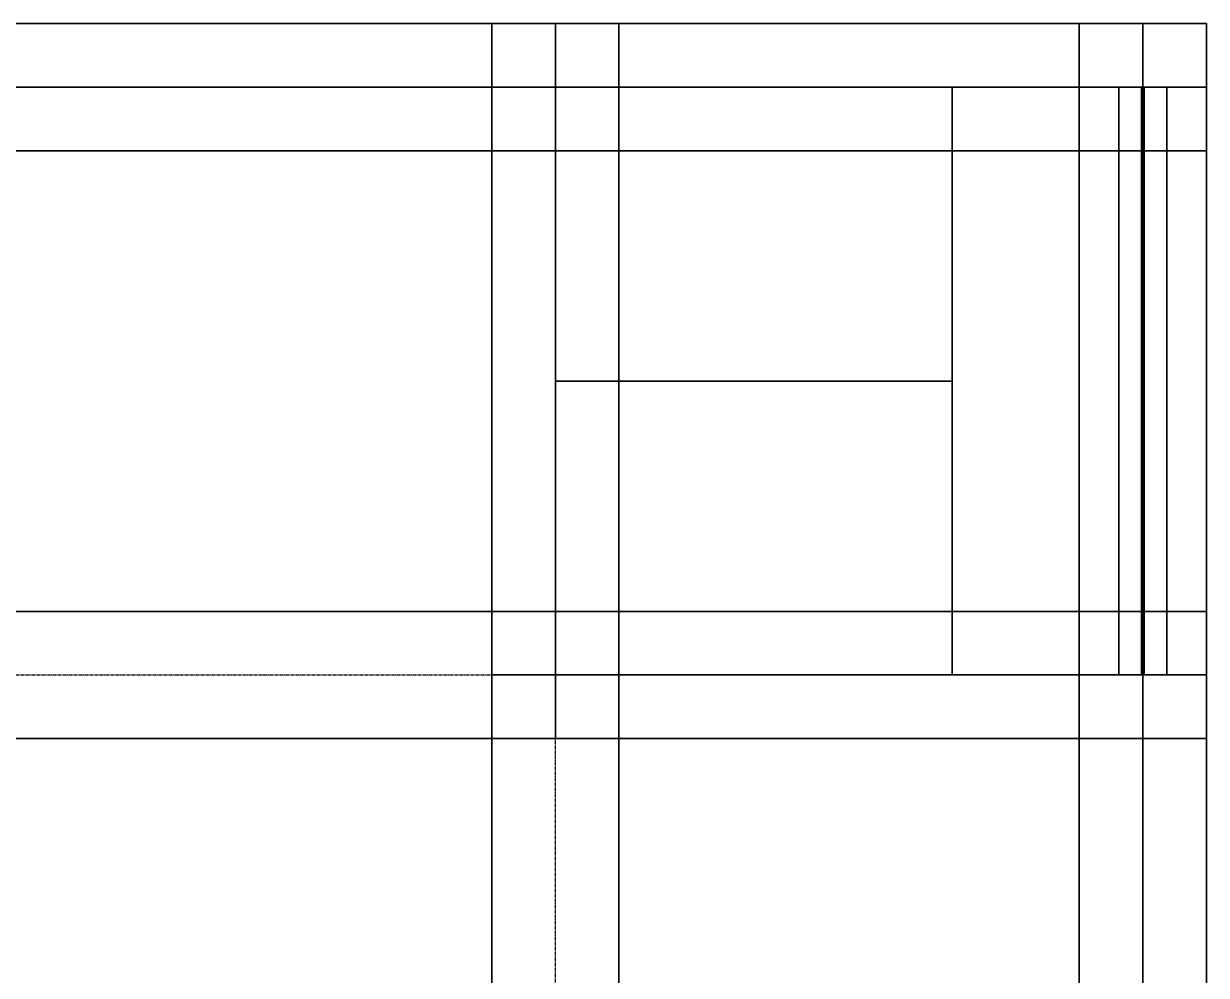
# Model space of a CAD drawing. Extents: x -12 to 2097, y 100 to 3117.
# Drawn here: x 1873.5 to 2097, y 2937.2 to 3116.9 of the extents above; entities that cross this region are included whole.
import ezdxf

# ---------------------------------------------------------------- set-up
doc = ezdxf.new("R2010")
doc.units = 0
doc.header["$MEASUREMENT"] = 0
doc.linetypes.add('Center', pattern=[2, 1.25, -0.25, 0.25, -0.25])
for name, color, linetype in [('BEAM', 5, 'CONTINUOUS'), ('CENTERLINES', 7, 'CONTINUOUS'), ('COLS', 5, 'CONTINUOUS'), ('SLAB', 6, 'CONTINUOUS')]:
    doc.layers.add(name, color=color, linetype=linetype)

msp = doc.modelspace()

# ---------------------------------------------------------------- linework, layer by layer
at = {"layer": 'BEAM', "color": 5, "linetype": 'CONTINUOUS'}
for points in [[(1845, 3116.916, 600), (1845, 3116.916, 624), (1974, 3116.916, 624), (1974, 3116.916, 600)], [(1845, 3116.916, 624), (1845, 3092.916, 624), (1974, 3092.916, 624), (1974, 3116.916, 624)], [(1845, 3092.916, 600), (1845, 3116.916, 600), (1974, 3116.916, 600), (1974, 3092.916, 600)], [(1845, 3116.916, 468), (1845, 3116.916, 492), (1974, 3116.916, 492), (1974, 3116.916, 468)], [(1845, 3116.916, 492), (1845, 3092.916, 492), (1974, 3092.916, 492), (1974, 3116.916, 492)], [(1845, 3092.916, 468), (1845, 3116.916, 468), (1974, 3116.916, 468), (1974, 3092.916, 468)], [(1845, 3116.916, 336), (1845, 3116.916, 360), (1974, 3116.916, 360), (1974, 3116.916, 336)], [(1845, 3116.916, 360), (1845, 3092.916, 360), (1974, 3092.916, 360), (1974, 3116.916, 360)], [(1845, 3092.916, 336), (1845, 3116.916, 336), (1974, 3116.916, 336), (1974, 3092.916, 336)], [(1845, 3116.916, 204), (1845, 3116.916, 228), (1974, 3116.916, 228), (1974, 3116.916, 204)], [(1845, 3116.916, 228), (1845, 3092.916, 228), (1974, 3092.916, 228), (1974, 3116.916, 228)], [(1845, 3092.916, 204), (1845, 3116.916, 204), (1974, 3116.916, 204), (1974, 3092.916, 204)], [(1845, 3116.916, 60), (1845, 3116.916, 84), (1974, 3116.916, 84), (1974, 3116.916, 60)], [(1845, 3116.916, 84), (1845, 3092.916, 84), (1974, 3092.916, 84), (1974, 3116.916, 84)], [(1845, 3092.916, 60), (1845, 3116.916, 60), (1974, 3116.916, 60), (1974, 3092.916, 60)], [(1974, 3116.916, 600), (1974, 3116.916, 624), (2085, 3116.916, 624), (2085, 3116.916, 600)], [(1974, 3116.916, 624), (1974, 3092.916, 624), (2085, 3092.916, 624), (2085, 3116.916, 624)], [(1974, 3092.916, 600), (1974, 3116.916, 600), (2085, 3116.916, 600), (2085, 3092.916, 600)], [(1974, 3116.916, 468), (1974, 3116.916, 492), (2085, 3116.916, 492), (2085, 3116.916, 468)], [(1974, 3116.916, 492), (1974, 3092.916, 492), (2085, 3092.916, 492), (2085, 3116.916, 492)], [(1974, 3092.916, 468), (1974, 3116.916, 468), (2085, 3116.916, 468), (2085, 3092.916, 468)], [(1974, 3116.916, 336), (1974, 3116.916, 360), (2085, 3116.916, 360), (2085, 3116.916, 336)], [(1974, 3116.916, 360), (1974, 3092.916, 360), (2085, 3092.916, 360), (2085, 3116.916, 360)], [(1974, 3092.916, 336), (1974, 3116.916, 336), (2085, 3116.916, 336), (2085, 3092.916, 336)], [(1974, 3116.916, 204), (1974, 3116.916, 228), (2085, 3116.916, 228), (2085, 3116.916, 204)], [(1974, 3116.916, 228), (1974, 3092.916, 228), (2085, 3092.916, 228), (2085, 3116.916, 228)], [(1974, 3092.916, 204), (1974, 3116.916, 204), (2085, 3116.916, 204), (2085, 3092.916, 204)], [(1974, 3116.916, 60), (1974, 3116.916, 84), (2085, 3116.916, 84), (2085, 3116.916, 60)], [(1974, 3116.916, 84), (1974, 3092.916, 84), (2085, 3092.916, 84), (2085, 3116.916, 84)], [(1974, 3092.916, 60), (1974, 3116.916, 60), (2085, 3116.916, 60), (2085, 3092.916, 60)], [(1962, 2993.916, 600), (1962, 2993.916, 624), (1962, 3104.916, 624), (1962, 3104.916, 600)], [(1962, 2993.916, 624), (1986, 2993.916, 624), (1986, 3104.916, 624), (1962, 3104.916, 624)], [(1986, 2993.916, 600), (1962, 2993.916, 600), (1962, 3104.916, 600), (1986, 3104.916, 600)], [(1962, 2993.916, 468), (1962, 2993.916, 492), (1962, 3104.916, 492), (1962, 3104.916, 468)], [(1962, 2993.916, 492), (1986, 2993.916, 492), (1986, 3104.916, 492), (1962, 3104.916, 492)], [(1986, 2993.916, 468), (1962, 2993.916, 468), (1962, 3104.916, 468), (1986, 3104.916, 468)], [(1962, 2993.916, 336), (1962, 2993.916, 360), (1962, 3104.916, 360), (1962, 3104.916, 336)], [(1962, 2993.916, 360), (1986, 2993.916, 360), (1986, 3104.916, 360), (1962, 3104.916, 360)], [(1986, 2993.916, 336), (1962, 2993.916, 336), (1962, 3104.916, 336), (1986, 3104.916, 336)], [(1962, 2993.916, 204), (1962, 2993.916, 228), (1962, 3104.916, 228), (1962, 3104.916, 204)], [(1962, 2993.916, 228), (1986, 2993.916, 228), (1986, 3104.916, 228), (1962, 3104.916, 228)], [(1986, 2993.916, 204), (1962, 2993.916, 204), (1962, 3104.916, 204), (1986, 3104.916, 204)], [(1962, 2993.916, 60), (1962, 2993.916, 84), (1962, 3104.916, 84), (1962, 3104.916, 60)], [(1962, 2993.916, 84), (1986, 2993.916, 84), (1986, 3104.916, 84), (1962, 3104.916, 84)], [(1986, 2993.916, 60), (1962, 2993.916, 60), (1962, 3104.916, 60), (1986, 3104.916, 60)], [(1986, 2993.916, 624), (1986, 2993.916, 600), (1986, 3104.916, 600), (1986, 3104.916, 624)], [(1986, 2993.916, 492), (1986, 2993.916, 468), (1986, 3104.916, 468), (1986, 3104.916, 492)], [(1986, 2993.916, 360), (1986, 2993.916, 336), (1986, 3104.916, 336), (1986, 3104.916, 360)], [(1986, 2993.916, 228), (1986, 2993.916, 204), (1986, 3104.916, 204), (1986, 3104.916, 228)], [(1986, 2993.916, 84), (1986, 2993.916, 60), (1986, 3104.916, 60), (1986, 3104.916, 84)], [(2073, 2993.916, 600), (2073, 2993.916, 624), (2073, 3104.916, 624), (2073, 3104.916, 600)], [(2073, 2993.916, 624), (2097, 2993.916, 624), (2097, 3104.916, 624), (2073, 3104.916, 624)], [(2097, 2993.916, 600), (2073, 2993.916, 600), (2073, 3104.916, 600), (2097, 3104.916, 600)], [(2073, 2993.916, 468), (2073, 2993.916, 492), (2073, 3104.916, 492), (2073, 3104.916, 468)], [(2073, 2993.916, 492), (2097, 2993.916, 492), (2097, 3104.916, 492), (2073, 3104.916, 492)], [(2097, 2993.916, 468), (2073, 2993.916, 468), (2073, 3104.916, 468), (2097, 3104.916, 468)], [(2073, 2993.916, 336), (2073, 2993.916, 360), (2073, 3104.916, 360), (2073, 3104.916, 336)], [(2073, 2993.916, 360), (2097, 2993.916, 360), (2097, 3104.916, 360), (2073, 3104.916, 360)], [(2097, 2993.916, 336), (2073, 2993.916, 336), (2073, 3104.916, 336), (2097, 3104.916, 336)], [(2073, 2993.916, 204), (2073, 2993.916, 228), (2073, 3104.916, 228), (2073, 3104.916, 204)], [(2073, 2993.916, 228), (2097, 2993.916, 228), (2097, 3104.916, 228), (2073, 3104.916, 228)], [(2097, 2993.916, 204), (2073, 2993.916, 204), (2073, 3104.916, 204), (2097, 3104.916, 204)], [(2073, 2993.916, 534), (2073, 2993.916, 558), (2073, 3104.916, 558), (2073, 3104.916, 534)], [(2073, 2993.916, 558), (2097, 2993.916, 558), (2097, 3104.916, 558), (2073, 3104.916, 558)], [(2097, 2993.916, 534), (2073, 2993.916, 534), (2073, 3104.916, 534), (2097, 3104.916, 534)], [(2073, 2993.916, 402), (2073, 2993.916, 426), (2073, 3104.916, 426), (2073, 3104.916, 402)], [(2073, 2993.916, 426), (2097, 2993.916, 426), (2097, 3104.916, 426), (2073, 3104.916, 426)], [(2097, 2993.916, 402), (2073, 2993.916, 402), (2073, 3104.916, 402), (2097, 3104.916, 402)], [(2073, 2993.916, 270), (2073, 2993.916, 294), (2073, 3104.916, 294), (2073, 3104.916, 270)], [(2073, 2993.916, 294), (2097, 2993.916, 294), (2097, 3104.916, 294), (2073, 3104.916, 294)], [(2097, 2993.916, 270), (2073, 2993.916, 270), (2073, 3104.916, 270), (2097, 3104.916, 270)], [(2073, 2993.916, 60), (2073, 2993.916, 84), (2073, 3104.916, 84), (2073, 3104.916, 60)], [(2073, 2993.916, 84), (2097, 2993.916, 84), (2097, 3104.916, 84), (2073, 3104.916, 84)], [(2097, 2993.916, 60), (2073, 2993.916, 60), (2073, 3104.916, 60), (2097, 3104.916, 60)], [(2080.465, 2993.916, 125.7), (2080.465, 2993.916, 126.575), (2080.465, 3104.916, 126.575), (2080.465, 3104.916, 125.7)], [(2080.465, 2993.916, 126.575), (2084.742, 2993.916, 126.575), (2084.742, 3104.916, 126.575), (2080.465, 3104.916, 126.575)], [(2084.742, 2993.916, 149.125), (2080.465, 2993.916, 149.125), (2080.465, 3104.916, 149.125), (2084.742, 3104.916, 149.125)], [(2080.465, 2993.916, 149.125), (2080.465, 2993.916, 150), (2080.465, 3104.916, 150), (2080.465, 3104.916, 149.125)], [(2080.465, 2993.916, 150), (2089.535, 2993.916, 150), (2089.535, 3104.916, 150), (2080.465, 3104.916, 150)], [(2089.535, 2993.916, 125.7), (2080.465, 2993.916, 125.7), (2080.465, 3104.916, 125.7), (2089.535, 3104.916, 125.7)], [(2084.742, 2993.916, 126.575), (2084.742, 2993.916, 149.125), (2084.742, 3104.916, 149.125), (2084.742, 3104.916, 126.575)], [(2089.535, 2993.916, 149.125), (2085.258, 2993.916, 149.125), (2085.258, 3104.916, 149.125), (2089.535, 3104.916, 149.125)], [(2085.258, 2993.916, 149.125), (2085.258, 2993.916, 126.575), (2085.258, 3104.916, 126.575), (2085.258, 3104.916, 149.125)], [(2085.258, 2993.916, 126.575), (2089.535, 2993.916, 126.575), (2089.535, 3104.916, 126.575), (2085.258, 3104.916, 126.575)], [(2089.535, 2993.916, 150), (2089.535, 2993.916, 149.125), (2089.535, 3104.916, 149.125), (2089.535, 3104.916, 150)], [(2089.535, 2993.916, 126.575), (2089.535, 2993.916, 125.7), (2089.535, 3104.916, 125.7), (2089.535, 3104.916, 126.575)], [(2097, 2993.916, 624), (2097, 2993.916, 600), (2097, 3104.916, 600), (2097, 3104.916, 624)], [(2097, 2993.916, 492), (2097, 2993.916, 468), (2097, 3104.916, 468), (2097, 3104.916, 492)], [(2097, 2993.916, 360), (2097, 2993.916, 336), (2097, 3104.916, 336), (2097, 3104.916, 360)], [(2097, 2993.916, 228), (2097, 2993.916, 204), (2097, 3104.916, 204), (2097, 3104.916, 228)], [(2097, 2993.916, 558), (2097, 2993.916, 534), (2097, 3104.916, 534), (2097, 3104.916, 558)], [(2097, 2993.916, 426), (2097, 2993.916, 402), (2097, 3104.916, 402), (2097, 3104.916, 426)], [(2097, 2993.916, 294), (2097, 2993.916, 270), (2097, 3104.916, 270), (2097, 3104.916, 294)], [(2097, 2993.916, 84), (2097, 2993.916, 60), (2097, 3104.916, 60), (2097, 3104.916, 84)], [(1845, 3092.916, 624), (1845, 3092.916, 600), (1974, 3092.916, 600), (1974, 3092.916, 624)], [(1845, 3092.916, 492), (1845, 3092.916, 468), (1974, 3092.916, 468), (1974, 3092.916, 492)], [(1845, 3092.916, 360), (1845, 3092.916, 336), (1974, 3092.916, 336), (1974, 3092.916, 360)], [(1845, 3092.916, 228), (1845, 3092.916, 204), (1974, 3092.916, 204), (1974, 3092.916, 228)], [(1845, 3092.916, 84), (1845, 3092.916, 60), (1974, 3092.916, 60), (1974, 3092.916, 84)], [(1974, 3092.916, 624), (1974, 3092.916, 600), (2085, 3092.916, 600), (2085, 3092.916, 624)], [(1974, 3092.916, 492), (1974, 3092.916, 468), (2085, 3092.916, 468), (2085, 3092.916, 492)], [(1974, 3092.916, 360), (1974, 3092.916, 336), (2085, 3092.916, 336), (2085, 3092.916, 360)], [(1974, 3092.916, 228), (1974, 3092.916, 204), (2085, 3092.916, 204), (2085, 3092.916, 228)], [(1974, 3092.916, 84), (1974, 3092.916, 60), (2085, 3092.916, 60), (2085, 3092.916, 84)], [(1845, 3005.916, 600), (1845, 3005.916, 624), (1974, 3005.916, 624), (1974, 3005.916, 600)], [(1845, 3005.916, 624), (1845, 2981.916, 624), (1974, 2981.916, 624), (1974, 3005.916, 624)], [(1845, 2981.916, 600), (1845, 3005.916, 600), (1974, 3005.916, 600), (1974, 2981.916, 600)], [(1845, 3005.916, 468), (1845, 3005.916, 492), (1974, 3005.916, 492), (1974, 3005.916, 468)], [(1845, 3005.916, 492), (1845, 2981.916, 492), (1974, 2981.916, 492), (1974, 3005.916, 492)], [(1845, 2981.916, 468), (1845, 3005.916, 468), (1974, 3005.916, 468), (1974, 2981.916, 468)], [(1845, 3005.916, 336), (1845, 3005.916, 360), (1974, 3005.916, 360), (1974, 3005.916, 336)], [(1845, 3005.916, 360), (1845, 2981.916, 360), (1974, 2981.916, 360), (1974, 3005.916, 360)], [(1845, 2981.916, 336), (1845, 3005.916, 336), (1974, 3005.916, 336), (1974, 2981.916, 336)], [(1845, 3005.916, 204), (1845, 3005.916, 228), (1974, 3005.916, 228), (1974, 3005.916, 204)], [(1845, 3005.916, 228), (1845, 2981.916, 228), (1974, 2981.916, 228), (1974, 3005.916, 228)], [(1845, 2981.916, 204), (1845, 3005.916, 204), (1974, 3005.916, 204), (1974, 2981.916, 204)], [(1845, 3005.916, 60), (1845, 3005.916, 84), (1974, 3005.916, 84), (1974, 3005.916, 60)], [(1845, 3005.916, 84), (1845, 2981.916, 84), (1974, 2981.916, 84), (1974, 3005.916, 84)], [(1845, 2981.916, 60), (1845, 3005.916, 60), (1974, 3005.916, 60), (1974, 2981.916, 60)], [(1974, 3005.916, 600), (1974, 3005.916, 624), (2085, 3005.916, 624), (2085, 3005.916, 600)], [(1974, 3005.916, 624), (1974, 2981.916, 624), (2085, 2981.916, 624), (2085, 3005.916, 624)], [(1974, 2981.916, 600), (1974, 3005.916, 600), (2085, 3005.916, 600), (2085, 2981.916, 600)], [(1974, 3005.916, 468), (1974, 3005.916, 492), (2085, 3005.916, 492), (2085, 3005.916, 468)], [(1974, 3005.916, 492), (1974, 2981.916, 492), (2085, 2981.916, 492), (2085, 3005.916, 492)], [(1974, 2981.916, 468), (1974, 3005.916, 468), (2085, 3005.916, 468), (2085, 2981.916, 468)], [(1974, 3005.916, 336), (1974, 3005.916, 360), (2085, 3005.916, 360), (2085, 3005.916, 336)], [(1974, 3005.916, 360), (1974, 2981.916, 360), (2085, 2981.916, 360), (2085, 3005.916, 360)], [(1974, 2981.916, 336), (1974, 3005.916, 336), (2085, 3005.916, 336), (2085, 2981.916, 336)], [(1974, 3005.916, 204), (1974, 3005.916, 228), (2085, 3005.916, 228), (2085, 3005.916, 204)], [(1974, 3005.916, 228), (1974, 2981.916, 228), (2085, 2981.916, 228), (2085, 3005.916, 228)], [(1974, 2981.916, 204), (1974, 3005.916, 204), (2085, 3005.916, 204), (2085, 2981.916, 204)], [(1974, 3005.916, 60), (1974, 3005.916, 84), (2085, 3005.916, 84), (2085, 3005.916, 60)], [(1974, 3005.916, 84), (1974, 2981.916, 84), (2085, 2981.916, 84), (2085, 3005.916, 84)], [(1974, 2981.916, 60), (1974, 3005.916, 60), (2085, 3005.916, 60), (2085, 2981.916, 60)], [(1962, 2908.92, 600), (1962, 2908.92, 624), (1962, 2993.916, 624), (1962, 2993.916, 600)], [(1962, 2908.92, 624), (1986, 2908.92, 624), (1986, 2993.916, 624), (1962, 2993.916, 624)], [(1986, 2908.92, 600), (1962, 2908.92, 600), (1962, 2993.916, 600), (1986, 2993.916, 600)], [(1962, 2908.92, 468), (1962, 2908.92, 492), (1962, 2993.916, 492), (1962, 2993.916, 468)], [(1962, 2908.92, 492), (1986, 2908.92, 492), (1986, 2993.916, 492), (1962, 2993.916, 492)], [(1986, 2908.92, 468), (1962, 2908.92, 468), (1962, 2993.916, 468), (1986, 2993.916, 468)], [(1962, 2908.92, 336), (1962, 2908.92, 360), (1962, 2993.916, 360), (1962, 2993.916, 336)], [(1962, 2908.92, 360), (1986, 2908.92, 360), (1986, 2993.916, 360), (1962, 2993.916, 360)], [(1986, 2908.92, 336), (1962, 2908.92, 336), (1962, 2993.916, 336), (1986, 2993.916, 336)], [(1962, 2908.92, 204), (1962, 2908.92, 228), (1962, 2993.916, 228), (1962, 2993.916, 204)], [(1962, 2908.92, 228), (1986, 2908.92, 228), (1986, 2993.916, 228), (1962, 2993.916, 228)], [(1986, 2908.92, 204), (1962, 2908.92, 204), (1962, 2993.916, 204), (1986, 2993.916, 204)], [(1962, 2908.92, 60), (1962, 2908.92, 84), (1962, 2993.916, 84), (1962, 2993.916, 60)], [(1962, 2908.92, 84), (1986, 2908.92, 84), (1986, 2993.916, 84), (1962, 2993.916, 84)], [(1986, 2908.92, 60), (1962, 2908.92, 60), (1962, 2993.916, 60), (1986, 2993.916, 60)], [(1986, 2908.92, 624), (1986, 2908.92, 600), (1986, 2993.916, 600), (1986, 2993.916, 624)], [(1986, 2908.92, 492), (1986, 2908.92, 468), (1986, 2993.916, 468), (1986, 2993.916, 492)], [(1986, 2908.92, 360), (1986, 2908.92, 336), (1986, 2993.916, 336), (1986, 2993.916, 360)], [(1986, 2908.92, 228), (1986, 2908.92, 204), (1986, 2993.916, 204), (1986, 2993.916, 228)], [(1986, 2908.92, 84), (1986, 2908.92, 60), (1986, 2993.916, 60), (1986, 2993.916, 84)], [(2073, 2908.92, 600), (2073, 2908.92, 624), (2073, 2993.916, 624), (2073, 2993.916, 600)], [(2073, 2908.92, 624), (2097, 2908.92, 624), (2097, 2993.916, 624), (2073, 2993.916, 624)], [(2097, 2908.92, 600), (2073, 2908.92, 600), (2073, 2993.916, 600), (2097, 2993.916, 600)], [(2073, 2908.92, 468), (2073, 2908.92, 492), (2073, 2993.916, 492), (2073, 2993.916, 468)], [(2073, 2908.92, 492), (2097, 2908.92, 492), (2097, 2993.916, 492), (2073, 2993.916, 492)], [(2097, 2908.92, 468), (2073, 2908.92, 468), (2073, 2993.916, 468), (2097, 2993.916, 468)], [(2073, 2908.92, 336), (2073, 2908.92, 360), (2073, 2993.916, 360), (2073, 2993.916, 336)], [(2073, 2908.92, 360), (2097, 2908.92, 360), (2097, 2993.916, 360), (2073, 2993.916, 360)], [(2097, 2908.92, 336), (2073, 2908.92, 336), (2073, 2993.916, 336), (2097, 2993.916, 336)], [(2073, 2908.92, 204), (2073, 2908.92, 228), (2073, 2993.916, 228), (2073, 2993.916, 204)], [(2073, 2908.92, 228), (2097, 2908.92, 228), (2097, 2993.916, 228), (2073, 2993.916, 228)], [(2097, 2908.92, 204), (2073, 2908.92, 204), (2073, 2993.916, 204), (2097, 2993.916, 204)], [(2073, 2908.92, 60), (2073, 2908.92, 84), (2073, 2993.916, 84), (2073, 2993.916, 60)], [(2073, 2908.92, 84), (2097, 2908.92, 84), (2097, 2993.916, 84), (2073, 2993.916, 84)], [(2097, 2908.92, 60), (2073, 2908.92, 60), (2073, 2993.916, 60), (2097, 2993.916, 60)], [(2097, 2908.92, 624), (2097, 2908.92, 600), (2097, 2993.916, 600), (2097, 2993.916, 624)], [(2097, 2908.92, 492), (2097, 2908.92, 468), (2097, 2993.916, 468), (2097, 2993.916, 492)], [(2097, 2908.92, 360), (2097, 2908.92, 336), (2097, 2993.916, 336), (2097, 2993.916, 360)], [(2097, 2908.92, 228), (2097, 2908.92, 204), (2097, 2993.916, 204), (2097, 2993.916, 228)], [(2097, 2908.92, 84), (2097, 2908.92, 60), (2097, 2993.916, 60), (2097, 2993.916, 84)], [(1845, 2981.916, 624), (1845, 2981.916, 600), (1974, 2981.916, 600), (1974, 2981.916, 624)], [(1845, 2981.916, 492), (1845, 2981.916, 468), (1974, 2981.916, 468), (1974, 2981.916, 492)], [(1845, 2981.916, 360), (1845, 2981.916, 336), (1974, 2981.916, 336), (1974, 2981.916, 360)], [(1845, 2981.916, 228), (1845, 2981.916, 204), (1974, 2981.916, 204), (1974, 2981.916, 228)], [(1845, 2981.916, 84), (1845, 2981.916, 60), (1974, 2981.916, 60), (1974, 2981.916, 84)], [(1974, 2981.916, 624), (1974, 2981.916, 600), (2085, 2981.916, 600), (2085, 2981.916, 624)], [(1974, 2981.916, 492), (1974, 2981.916, 468), (2085, 2981.916, 468), (2085, 2981.916, 492)], [(1974, 2981.916, 360), (1974, 2981.916, 336), (2085, 2981.916, 336), (2085, 2981.916, 360)], [(1974, 2981.916, 228), (1974, 2981.916, 204), (2085, 2981.916, 204), (2085, 2981.916, 228)], [(1974, 2981.916, 84), (1974, 2981.916, 60), (2085, 2981.916, 60), (2085, 2981.916, 84)]]:
    msp.add_3dface(points, dxfattribs=at)
at = {"layer": 'CENTERLINES', "color": 0, "linetype": 'CENTER', "ltscale": 0.5}
for p, q in [((1845, 3104.916, 624), (1974, 3104.916, 624)), ((1845, 3104.916, 492), (1974, 3104.916, 492)), ((1845, 3104.916, 360), (1974, 3104.916, 360)), ((1845, 3104.916, 228), (1974, 3104.916, 228)), ((1845, 3104.916, 84), (1974, 3104.916, 84)), ((1974, 3104.916, 624), (2085, 3104.916, 624)), ((1974, 3104.916, 492), (2085, 3104.916, 492)), ((1974, 3104.916, 360), (2085, 3104.916, 360)), ((1974, 3104.916, 228), (2085, 3104.916, 228)), ((1974, 2993.916, 624), (1974, 3104.916, 624)), ((1974, 2993.916, 492), (1974, 3104.916, 492)), ((1974, 2993.916, 360), (1974, 3104.916, 360)), ((1974, 2993.916, 228), (1974, 3104.916, 228)), ((1974, 2993.916, 84), (1974, 3104.916, 84)), ((1974, 3104.916, 84), (2085, 3104.916, 84)), ((1974, 3104.916, 492), (1974, 3104.916, 624)), ((1974, 3104.916, 360), (1974, 3104.916, 492)), ((1974, 3104.916, 228), (1974, 3104.916, 360)), ((1974, 3104.916, 84), (1974, 3104.916, 228)), ((1974, 3104.916, 24), (1974, 3104.916, 84)), ((1974, 3104.916), (1974, 3104.916, 24)), ((2085, 2993.916, 624), (2085, 3104.916, 624)), ((2085, 2993.916, 492), (2085, 3104.916, 492)), ((2085, 2993.916, 360), (2085, 3104.916, 360)), ((2085, 2993.916, 228), (2085, 3104.916, 228)), ((2085, 2993.916, 558), (2085, 3104.916, 558)), ((2085, 2993.916, 426), (2085, 3104.916, 426)), ((2085, 2993.916, 294), (2085, 3104.916, 294)), ((2085, 2993.916, 150), (2085, 3104.916, 150)), ((2085, 2993.916, 84), (2085, 3104.916, 84)), ((2085, 3104.916, 492), (2085, 3104.916, 624)), ((2085, 3104.916, 360), (2085, 3104.916, 492)), ((2085, 3104.916, 228), (2085, 3104.916, 360)), ((2085, 3104.916, 84), (2085, 3104.916, 228)), ((2085, 3104.916, 24), (2085, 3104.916, 84)), ((2085, 3104.916), (2085, 3104.916, 24)), ((1845, 2993.916, 624), (1974, 2993.916, 624)), ((1845, 2993.916, 492), (1974, 2993.916, 492)), ((1845, 2993.916, 360), (1974, 2993.916, 360)), ((1845, 2993.916, 228), (1974, 2993.916, 228)), ((1845, 2993.916, 84), (1974, 2993.916, 84)), ((1974, 2908.92, 624), (1974, 2993.916, 624)), ((1974, 2908.92, 492), (1974, 2993.916, 492)), ((1974, 2908.92, 360), (1974, 2993.916, 360)), ((1974, 2908.92, 228), (1974, 2993.916, 228)), ((1974, 2908.92, 84), (1974, 2993.916, 84)), ((1974, 2993.916, 624), (2085, 2993.916, 624)), ((1974, 2993.916, 492), (2085, 2993.916, 492)), ((1974, 2993.916, 360), (2085, 2993.916, 360)), ((1974, 2993.916, 228), (2085, 2993.916, 228)), ((1974, 2993.916, 84), (2085, 2993.916, 84)), ((1974, 2993.916, 492), (1974, 2993.916, 624)), ((1974, 2993.916, 360), (1974, 2993.916, 492)), ((1974, 2993.916, 228), (1974, 2993.916, 360)), ((1974, 2993.916, 84), (1974, 2993.916, 228)), ((1974, 2993.916, 24), (1974, 2993.916, 84)), ((1974, 2993.916), (1974, 2993.916, 24)), ((2085, 2908.92, 624), (2085, 2993.916, 624)), ((2085, 2908.92, 492), (2085, 2993.916, 492)), ((2085, 2908.92, 360), (2085, 2993.916, 360)), ((2085, 2908.92, 228), (2085, 2993.916, 228)), ((2085, 2908.92, 84), (2085, 2993.916, 84)), ((2085, 2993.916, 492), (2085, 2993.916, 624)), ((2085, 2993.916, 360), (2085, 2993.916, 492)), ((2085, 2993.916, 228), (2085, 2993.916, 360)), ((2085, 2993.916, 84), (2085, 2993.916, 228)), ((2085, 2993.916, 24), (2085, 2993.916, 84)), ((2085, 2993.916), (2085, 2993.916, 24))]:
    msp.add_line(p, q, dxfattribs=at)
at = {"layer": 'CENTERLINES', "color": 0, "linetype": 'CENTER'}
for elevation in [624, 492, 360, 228, 84]:
    msp.add_lwpolyline([(1170, 3104.916), (1341, 3104.916), (1512, 3104.916), (1683, 3104.916), (1734, 3104.916), (1845, 3104.916), (1974, 3104.916), (2085, 3104.916), (2085, 2993.916), (2085, 2908.92), (2085, 2737.92), (2085, 2566.92), (2085, 2395.92), (2085, 2224.92), (2085, 2053.92), (2085, 1882.92), (2085, 1711.92), (2085, 1540.92)], dxfattribs=dict(at, elevation=elevation))
for elevation in [558, 426, 294, 150]:
    msp.add_lwpolyline([(2049, 2993.916), (2085, 2993.916), (2085, 3104.916), (2049, 3104.916)], close=True, dxfattribs=dict(at, elevation=elevation))
at = {"layer": 'COLS', "color": 5, "linetype": 'CONTINUOUS'}
for points in [[(1986, 3116.916, 492), (1962, 3116.916, 492), (1962, 3116.916, 624), (1986, 3116.916, 624)], [(1962, 3116.916, 492), (1962, 3092.916, 492), (1962, 3092.916, 624), (1962, 3116.916, 624)], [(1986, 3116.916, 360), (1962, 3116.916, 360), (1962, 3116.916, 492), (1986, 3116.916, 492)], [(1962, 3116.916, 360), (1962, 3092.916, 360), (1962, 3092.916, 492), (1962, 3116.916, 492)], [(1986, 3116.916, 228), (1962, 3116.916, 228), (1962, 3116.916, 360), (1986, 3116.916, 360)], [(1962, 3116.916, 228), (1962, 3092.916, 228), (1962, 3092.916, 360), (1962, 3116.916, 360)], [(1986, 3116.916, 84), (1962, 3116.916, 84), (1962, 3116.916, 228), (1986, 3116.916, 228)], [(1962, 3116.916, 84), (1962, 3092.916, 84), (1962, 3092.916, 228), (1962, 3116.916, 228)], [(1986, 3116.916, 24), (1962, 3116.916, 24), (1962, 3116.916, 84), (1986, 3116.916, 84)], [(1962, 3116.916, 24), (1962, 3092.916, 24), (1962, 3092.916, 84), (1962, 3116.916, 84)], [(1986, 3116.916), (1962, 3116.916), (1962, 3116.916, 24), (1986, 3116.916, 24)], [(1962, 3116.916), (1962, 3092.916), (1962, 3092.916, 24), (1962, 3116.916, 24)], [(1986, 3092.916, 492), (1986, 3116.916, 492), (1986, 3116.916, 624), (1986, 3092.916, 624)], [(1986, 3092.916, 360), (1986, 3116.916, 360), (1986, 3116.916, 492), (1986, 3092.916, 492)], [(1986, 3092.916, 228), (1986, 3116.916, 228), (1986, 3116.916, 360), (1986, 3092.916, 360)], [(1986, 3092.916, 84), (1986, 3116.916, 84), (1986, 3116.916, 228), (1986, 3092.916, 228)], [(1986, 3092.916, 24), (1986, 3116.916, 24), (1986, 3116.916, 84), (1986, 3092.916, 84)], [(1986, 3092.916), (1986, 3116.916), (1986, 3116.916, 24), (1986, 3092.916, 24)], [(2097, 3116.916, 492), (2073, 3116.916, 492), (2073, 3116.916, 624), (2097, 3116.916, 624)], [(2073, 3116.916, 492), (2073, 3092.916, 492), (2073, 3092.916, 624), (2073, 3116.916, 624)], [(2097, 3116.916, 360), (2073, 3116.916, 360), (2073, 3116.916, 492), (2097, 3116.916, 492)], [(2073, 3116.916, 360), (2073, 3092.916, 360), (2073, 3092.916, 492), (2073, 3116.916, 492)], [(2097, 3116.916, 228), (2073, 3116.916, 228), (2073, 3116.916, 360), (2097, 3116.916, 360)], [(2073, 3116.916, 228), (2073, 3092.916, 228), (2073, 3092.916, 360), (2073, 3116.916, 360)], [(2097, 3116.916, 84), (2073, 3116.916, 84), (2073, 3116.916, 228), (2097, 3116.916, 228)], [(2073, 3116.916, 84), (2073, 3092.916, 84), (2073, 3092.916, 228), (2073, 3116.916, 228)], [(2097, 3116.916, 24), (2073, 3116.916, 24), (2073, 3116.916, 84), (2097, 3116.916, 84)], [(2073, 3116.916, 24), (2073, 3092.916, 24), (2073, 3092.916, 84), (2073, 3116.916, 84)], [(2097, 3116.916), (2073, 3116.916), (2073, 3116.916, 24), (2097, 3116.916, 24)], [(2073, 3116.916), (2073, 3092.916), (2073, 3092.916, 24), (2073, 3116.916, 24)], [(2097, 3092.916, 492), (2097, 3116.916, 492), (2097, 3116.916, 624), (2097, 3092.916, 624)], [(2097, 3092.916, 360), (2097, 3116.916, 360), (2097, 3116.916, 492), (2097, 3092.916, 492)], [(2097, 3092.916, 228), (2097, 3116.916, 228), (2097, 3116.916, 360), (2097, 3092.916, 360)], [(2097, 3092.916, 84), (2097, 3116.916, 84), (2097, 3116.916, 228), (2097, 3092.916, 228)], [(2097, 3092.916, 24), (2097, 3116.916, 24), (2097, 3116.916, 84), (2097, 3092.916, 84)], [(2097, 3092.916), (2097, 3116.916), (2097, 3116.916, 24), (2097, 3092.916, 24)], [(1962, 3092.916, 492), (1986, 3092.916, 492), (1986, 3092.916, 624), (1962, 3092.916, 624)], [(1962, 3092.916, 360), (1986, 3092.916, 360), (1986, 3092.916, 492), (1962, 3092.916, 492)], [(1962, 3092.916, 228), (1986, 3092.916, 228), (1986, 3092.916, 360), (1962, 3092.916, 360)], [(1962, 3092.916, 84), (1986, 3092.916, 84), (1986, 3092.916, 228), (1962, 3092.916, 228)], [(1962, 3092.916, 24), (1986, 3092.916, 24), (1986, 3092.916, 84), (1962, 3092.916, 84)], [(1962, 3092.916), (1986, 3092.916), (1986, 3092.916, 24), (1962, 3092.916, 24)], [(2073, 3092.916, 492), (2097, 3092.916, 492), (2097, 3092.916, 624), (2073, 3092.916, 624)], [(2073, 3092.916, 360), (2097, 3092.916, 360), (2097, 3092.916, 492), (2073, 3092.916, 492)], [(2073, 3092.916, 228), (2097, 3092.916, 228), (2097, 3092.916, 360), (2073, 3092.916, 360)], [(2073, 3092.916, 84), (2097, 3092.916, 84), (2097, 3092.916, 228), (2073, 3092.916, 228)], [(2073, 3092.916, 24), (2097, 3092.916, 24), (2097, 3092.916, 84), (2073, 3092.916, 84)], [(2073, 3092.916), (2097, 3092.916), (2097, 3092.916, 24), (2073, 3092.916, 24)], [(1986, 3005.916, 492), (1962, 3005.916, 492), (1962, 3005.916, 624), (1986, 3005.916, 624)], [(1962, 3005.916, 492), (1962, 2981.916, 492), (1962, 2981.916, 624), (1962, 3005.916, 624)], [(1986, 3005.916, 360), (1962, 3005.916, 360), (1962, 3005.916, 492), (1986, 3005.916, 492)], [(1962, 3005.916, 360), (1962, 2981.916, 360), (1962, 2981.916, 492), (1962, 3005.916, 492)], [(1986, 3005.916, 228), (1962, 3005.916, 228), (1962, 3005.916, 360), (1986, 3005.916, 360)], [(1962, 3005.916, 228), (1962, 2981.916, 228), (1962, 2981.916, 360), (1962, 3005.916, 360)], [(1986, 3005.916, 84), (1962, 3005.916, 84), (1962, 3005.916, 228), (1986, 3005.916, 228)], [(1962, 3005.916, 84), (1962, 2981.916, 84), (1962, 2981.916, 228), (1962, 3005.916, 228)], [(1986, 3005.916, 24), (1962, 3005.916, 24), (1962, 3005.916, 84), (1986, 3005.916, 84)], [(1962, 3005.916, 24), (1962, 2981.916, 24), (1962, 2981.916, 84), (1962, 3005.916, 84)], [(1986, 3005.916), (1962, 3005.916), (1962, 3005.916, 24), (1986, 3005.916, 24)], [(1962, 3005.916), (1962, 2981.916), (1962, 2981.916, 24), (1962, 3005.916, 24)], [(1986, 2981.916, 492), (1986, 3005.916, 492), (1986, 3005.916, 624), (1986, 2981.916, 624)], [(1986, 2981.916, 360), (1986, 3005.916, 360), (1986, 3005.916, 492), (1986, 2981.916, 492)], [(1986, 2981.916, 228), (1986, 3005.916, 228), (1986, 3005.916, 360), (1986, 2981.916, 360)], [(1986, 2981.916, 84), (1986, 3005.916, 84), (1986, 3005.916, 228), (1986, 2981.916, 228)], [(1986, 2981.916, 24), (1986, 3005.916, 24), (1986, 3005.916, 84), (1986, 2981.916, 84)], [(1986, 2981.916), (1986, 3005.916), (1986, 3005.916, 24), (1986, 2981.916, 24)], [(2097, 3005.916, 492), (2073, 3005.916, 492), (2073, 3005.916, 624), (2097, 3005.916, 624)], [(2073, 3005.916, 492), (2073, 2981.916, 492), (2073, 2981.916, 624), (2073, 3005.916, 624)], [(2097, 3005.916, 360), (2073, 3005.916, 360), (2073, 3005.916, 492), (2097, 3005.916, 492)], [(2073, 3005.916, 360), (2073, 2981.916, 360), (2073, 2981.916, 492), (2073, 3005.916, 492)], [(2097, 3005.916, 228), (2073, 3005.916, 228), (2073, 3005.916, 360), (2097, 3005.916, 360)], [(2073, 3005.916, 228), (2073, 2981.916, 228), (2073, 2981.916, 360), (2073, 3005.916, 360)], [(2097, 3005.916, 84), (2073, 3005.916, 84), (2073, 3005.916, 228), (2097, 3005.916, 228)], [(2073, 3005.916, 84), (2073, 2981.916, 84), (2073, 2981.916, 228), (2073, 3005.916, 228)], [(2097, 3005.916, 24), (2073, 3005.916, 24), (2073, 3005.916, 84), (2097, 3005.916, 84)], [(2073, 3005.916, 24), (2073, 2981.916, 24), (2073, 2981.916, 84), (2073, 3005.916, 84)], [(2097, 3005.916), (2073, 3005.916), (2073, 3005.916, 24), (2097, 3005.916, 24)], [(2073, 3005.916), (2073, 2981.916), (2073, 2981.916, 24), (2073, 3005.916, 24)], [(2097, 2981.916, 492), (2097, 3005.916, 492), (2097, 3005.916, 624), (2097, 2981.916, 624)], [(2097, 2981.916, 360), (2097, 3005.916, 360), (2097, 3005.916, 492), (2097, 2981.916, 492)], [(2097, 2981.916, 228), (2097, 3005.916, 228), (2097, 3005.916, 360), (2097, 2981.916, 360)], [(2097, 2981.916, 84), (2097, 3005.916, 84), (2097, 3005.916, 228), (2097, 2981.916, 228)], [(2097, 2981.916, 24), (2097, 3005.916, 24), (2097, 3005.916, 84), (2097, 2981.916, 84)], [(2097, 2981.916), (2097, 3005.916), (2097, 3005.916, 24), (2097, 2981.916, 24)], [(1962, 2981.916, 492), (1986, 2981.916, 492), (1986, 2981.916, 624), (1962, 2981.916, 624)], [(1962, 2981.916, 360), (1986, 2981.916, 360), (1986, 2981.916, 492), (1962, 2981.916, 492)], [(1962, 2981.916, 228), (1986, 2981.916, 228), (1986, 2981.916, 360), (1962, 2981.916, 360)], [(1962, 2981.916, 84), (1986, 2981.916, 84), (1986, 2981.916, 228), (1962, 2981.916, 228)], [(1962, 2981.916, 24), (1986, 2981.916, 24), (1986, 2981.916, 84), (1962, 2981.916, 84)], [(1962, 2981.916), (1986, 2981.916), (1986, 2981.916, 24), (1962, 2981.916, 24)], [(2073, 2981.916, 492), (2097, 2981.916, 492), (2097, 2981.916, 624), (2073, 2981.916, 624)], [(2073, 2981.916, 360), (2097, 2981.916, 360), (2097, 2981.916, 492), (2073, 2981.916, 492)], [(2073, 2981.916, 228), (2097, 2981.916, 228), (2097, 2981.916, 360), (2073, 2981.916, 360)], [(2073, 2981.916, 84), (2097, 2981.916, 84), (2097, 2981.916, 228), (2073, 2981.916, 228)], [(2073, 2981.916, 24), (2097, 2981.916, 24), (2097, 2981.916, 84), (2073, 2981.916, 84)], [(2073, 2981.916), (2097, 2981.916), (2097, 2981.916, 24), (2073, 2981.916, 24)]]:
    msp.add_3dface(points, dxfattribs=at)
at = {"layer": 'SLAB', "color": 6, "linetype": 'CONTINUOUS'}
for points in [[(1845, 3104.916, 624), (1974, 3104.916, 624), (1974, 3104.916, 629), (1845, 3104.916, 629)], [(1845, 3104.916, 492), (1974, 3104.916, 492), (1974, 3104.916, 497), (1845, 3104.916, 497)], [(1845, 3104.916, 360), (1974, 3104.916, 360), (1974, 3104.916, 365), (1845, 3104.916, 365)], [(1845, 3104.916, 228), (1974, 3104.916, 228), (1974, 3104.916, 233), (1845, 3104.916, 233)], [(1845, 3104.916, 84), (1974, 3104.916, 84), (1974, 3104.916, 89), (1845, 3104.916, 89)], [(1974, 3104.916, 84), (2049, 3104.916, 150), (2049, 3104.916, 155), (1974, 3104.916, 89)], [(1974, 3049.416, 84), (1974, 3104.916, 84), (1974, 3104.916, 89), (1974, 3049.416, 89)], [(1974, 3104.916, 84), (2049, 3104.916, 150), (2049, 3049.416, 150), (1974, 3049.416, 84)], [(1974, 3104.916, 89), (2049, 3104.916, 155), (2049, 3049.416, 155), (1974, 3049.416, 89)], [(1974, 3104.916, 228), (2049, 3104.916, 294), (2049, 3104.916, 299), (1974, 3104.916, 233)], [(1974, 3049.416, 228), (1974, 3104.916, 228), (1974, 3104.916, 233), (1974, 3049.416, 233)], [(1974, 3104.916, 228), (2049, 3104.916, 294), (2049, 3049.416, 294), (1974, 3049.416, 228)], [(1974, 3104.916, 233), (2049, 3104.916, 299), (2049, 3049.416, 299), (1974, 3049.416, 233)], [(1974, 3104.916, 360), (1974, 3049.416, 360), (1974, 3049.416, 365), (1974, 3104.916, 365)], [(2049, 3104.916, 426), (1974, 3104.916, 360), (1974, 3104.916, 365), (2049, 3104.916, 431)], [(1974, 3104.916, 360), (1974, 3049.416, 360), (2049, 3049.416, 426), (2049, 3104.916, 426)], [(1974, 3104.916, 365), (1974, 3049.416, 365), (2049, 3049.416, 431), (2049, 3104.916, 431)], [(1974, 3104.916, 492), (2049, 3104.916, 558), (2049, 3104.916, 563), (1974, 3104.916, 497)], [(1974, 3049.416, 492), (1974, 3104.916, 492), (1974, 3104.916, 497), (1974, 3049.416, 497)], [(1974, 3104.916, 492), (2049, 3104.916, 558), (2049, 3049.416, 558), (1974, 3049.416, 492)], [(1974, 3104.916, 497), (2049, 3104.916, 563), (2049, 3049.416, 563), (1974, 3049.416, 497)], [(1974, 3104.916, 624), (2085, 3104.916, 624), (2085, 3104.916, 629), (1974, 3104.916, 629)], [(1974, 3104.916, 492), (2085, 3104.916, 492), (2085, 3104.916, 497), (1974, 3104.916, 497)], [(1974, 3104.916, 360), (2085, 3104.916, 360), (2085, 3104.916, 365), (1974, 3104.916, 365)], [(1974, 3104.916, 228), (2085, 3104.916, 228), (2085, 3104.916, 233), (1974, 3104.916, 233)], [(1974, 3104.916, 84), (2085, 3104.916, 84), (2085, 3104.916, 89), (1974, 3104.916, 89)], [(2085, 3104.916, 558), (2049, 3104.916, 558), (2049, 3104.916, 563), (2085, 3104.916, 563)], [(2049, 3104.916, 558), (2049, 2993.916, 558), (2049, 2993.916, 563), (2049, 3104.916, 563)], [(2049, 2993.916, 558), (2085, 2993.916, 558), (2085, 3104.916, 558), (2049, 3104.916, 558)], [(2049, 2993.916, 563), (2085, 2993.916, 563), (2085, 3104.916, 563), (2049, 3104.916, 563)], [(2085, 3104.916, 426), (2049, 3104.916, 426), (2049, 3104.916, 431), (2085, 3104.916, 431)], [(2049, 3104.916, 426), (2049, 2993.916, 426), (2049, 2993.916, 431), (2049, 3104.916, 431)], [(2049, 2993.916, 426), (2085, 2993.916, 426), (2085, 3104.916, 426), (2049, 3104.916, 426)], [(2049, 2993.916, 431), (2085, 2993.916, 431), (2085, 3104.916, 431), (2049, 3104.916, 431)], [(2085, 3104.916, 294), (2049, 3104.916, 294), (2049, 3104.916, 299), (2085, 3104.916, 299)], [(2049, 3104.916, 294), (2049, 2993.916, 294), (2049, 2993.916, 299), (2049, 3104.916, 299)], [(2049, 2993.916, 294), (2085, 2993.916, 294), (2085, 3104.916, 294), (2049, 3104.916, 294)], [(2049, 2993.916, 299), (2085, 2993.916, 299), (2085, 3104.916, 299), (2049, 3104.916, 299)], [(2085, 3104.916, 150), (2049, 3104.916, 150), (2049, 3104.916, 155), (2085, 3104.916, 155)], [(2049, 3104.916, 150), (2049, 2993.916, 150), (2049, 2993.916, 155), (2049, 3104.916, 155)], [(2049, 2993.916, 150), (2085, 2993.916, 150), (2085, 3104.916, 150), (2049, 3104.916, 150)], [(2049, 2993.916, 155), (2085, 2993.916, 155), (2085, 3104.916, 155), (2049, 3104.916, 155)], [(2049, 3104.916, 150), (2049, 3049.416, 150), (2049, 3049.416, 155), (2049, 3104.916, 155)], [(2049, 3104.916, 294), (2049, 3049.416, 294), (2049, 3049.416, 299), (2049, 3104.916, 299)], [(2049, 3049.416, 426), (2049, 3104.916, 426), (2049, 3104.916, 431), (2049, 3049.416, 431)], [(2049, 3104.916, 558), (2049, 3049.416, 558), (2049, 3049.416, 563), (2049, 3104.916, 563)], [(2085, 2993.916, 558), (2085, 3104.916, 558), (2085, 3104.916, 563), (2085, 2993.916, 563)], [(2085, 2993.916, 426), (2085, 3104.916, 426), (2085, 3104.916, 431), (2085, 2993.916, 431)], [(2085, 2993.916, 294), (2085, 3104.916, 294), (2085, 3104.916, 299), (2085, 2993.916, 299)], [(2085, 2993.916, 150), (2085, 3104.916, 150), (2085, 3104.916, 155), (2085, 2993.916, 155)], [(2085, 3104.916, 624), (2085, 2993.916, 624), (2085, 2993.916, 629), (2085, 3104.916, 629)], [(2085, 3104.916, 492), (2085, 2993.916, 492), (2085, 2993.916, 497), (2085, 3104.916, 497)], [(2085, 3104.916, 360), (2085, 2993.916, 360), (2085, 2993.916, 365), (2085, 3104.916, 365)], [(2085, 3104.916, 228), (2085, 2993.916, 228), (2085, 2993.916, 233), (2085, 3104.916, 233)], [(2085, 3104.916, 84), (2085, 2993.916, 84), (2085, 2993.916, 89), (2085, 3104.916, 89)], [(2049, 3049.416, 150), (1974, 3049.416, 84), (1974, 3049.416, 89), (2049, 3049.416, 155)], [(1974, 2993.916, 228), (1974, 3049.416, 228), (1974, 3049.416, 233), (1974, 2993.916, 233)], [(1974, 3049.416, 228), (2049, 3049.416, 150), (2049, 3049.416, 155), (1974, 3049.416, 233)], [(2049, 3049.416, 150), (2049, 2993.916, 150), (1974, 2993.916, 228), (1974, 3049.416, 228)], [(2049, 3049.416, 155), (2049, 2993.916, 155), (1974, 2993.916, 233), (1974, 3049.416, 233)], [(2049, 3049.416, 294), (1974, 3049.416, 228), (1974, 3049.416, 233), (2049, 3049.416, 299)], [(1974, 2993.916, 360), (1974, 3049.416, 360), (1974, 3049.416, 365), (1974, 2993.916, 365)], [(1974, 3049.416, 360), (2049, 3049.416, 294), (2049, 3049.416, 299), (1974, 3049.416, 365)], [(2049, 3049.416, 294), (2049, 2993.916, 294), (1974, 2993.916, 360), (1974, 3049.416, 360)], [(2049, 3049.416, 299), (2049, 2993.916, 299), (1974, 2993.916, 365), (1974, 3049.416, 365)], [(1974, 3049.416, 360), (2049, 3049.416, 426), (2049, 3049.416, 431), (1974, 3049.416, 365)], [(2049, 3049.416, 426), (1974, 3049.416, 492), (1974, 3049.416, 497), (2049, 3049.416, 431)], [(1974, 3049.416, 492), (1974, 2993.916, 492), (1974, 2993.916, 497), (1974, 3049.416, 497)], [(2049, 2993.916, 426), (2049, 3049.416, 426), (1974, 3049.416, 492), (1974, 2993.916, 492)], [(2049, 2993.916, 431), (2049, 3049.416, 431), (1974, 3049.416, 497), (1974, 2993.916, 497)], [(2049, 3049.416, 558), (1974, 3049.416, 492), (1974, 3049.416, 497), (2049, 3049.416, 563)], [(2049, 3049.416, 558), (1974, 3049.416, 624), (1974, 3049.416, 629), (2049, 3049.416, 563)], [(1974, 3049.416, 624), (1974, 2993.916, 624), (1974, 2993.916, 629), (1974, 3049.416, 629)], [(2049, 3049.416, 558), (1974, 3049.416, 624), (1974, 2993.916, 624), (2049, 2993.916, 558)], [(2049, 3049.416, 563), (1974, 3049.416, 629), (1974, 2993.916, 629), (2049, 2993.916, 563)], [(2049, 3049.416, 150), (2049, 2993.916, 150), (2049, 2993.916, 155), (2049, 3049.416, 155)], [(2049, 3049.416, 294), (2049, 2993.916, 294), (2049, 2993.916, 299), (2049, 3049.416, 299)], [(2049, 2993.916, 426), (2049, 3049.416, 426), (2049, 3049.416, 431), (2049, 2993.916, 431)], [(2049, 2993.916, 558), (2049, 3049.416, 558), (2049, 3049.416, 563), (2049, 2993.916, 563)], [(2049, 2993.916, 150), (1974, 2993.916, 228), (1974, 2993.916, 233), (2049, 2993.916, 155)], [(2049, 2993.916, 294), (1974, 2993.916, 360), (1974, 2993.916, 365), (2049, 2993.916, 299)], [(1974, 2993.916, 492), (2049, 2993.916, 426), (2049, 2993.916, 431), (1974, 2993.916, 497)], [(1974, 2993.916, 624), (2049, 2993.916, 558), (2049, 2993.916, 563), (1974, 2993.916, 629)], [(2049, 2993.916, 558), (2085, 2993.916, 558), (2085, 2993.916, 563), (2049, 2993.916, 563)], [(2049, 2993.916, 426), (2085, 2993.916, 426), (2085, 2993.916, 431), (2049, 2993.916, 431)], [(2049, 2993.916, 294), (2085, 2993.916, 294), (2085, 2993.916, 299), (2049, 2993.916, 299)], [(2049, 2993.916, 150), (2085, 2993.916, 150), (2085, 2993.916, 155), (2049, 2993.916, 155)], [(2085, 2993.916, 624), (2085, 2908.92, 624), (2085, 2908.92, 629), (2085, 2993.916, 629)], [(2085, 2993.916, 492), (2085, 2908.92, 492), (2085, 2908.92, 497), (2085, 2993.916, 497)], [(2085, 2993.916, 360), (2085, 2908.92, 360), (2085, 2908.92, 365), (2085, 2993.916, 365)], [(2085, 2993.916, 228), (2085, 2908.92, 228), (2085, 2908.92, 233), (2085, 2993.916, 233)], [(2085, 2993.916, 84), (2085, 2908.92, 84), (2085, 2908.92, 89), (2085, 2993.916, 89)]]:
    msp.add_3dface(points, dxfattribs=at)

doc.saveas('drawing.dxf')
